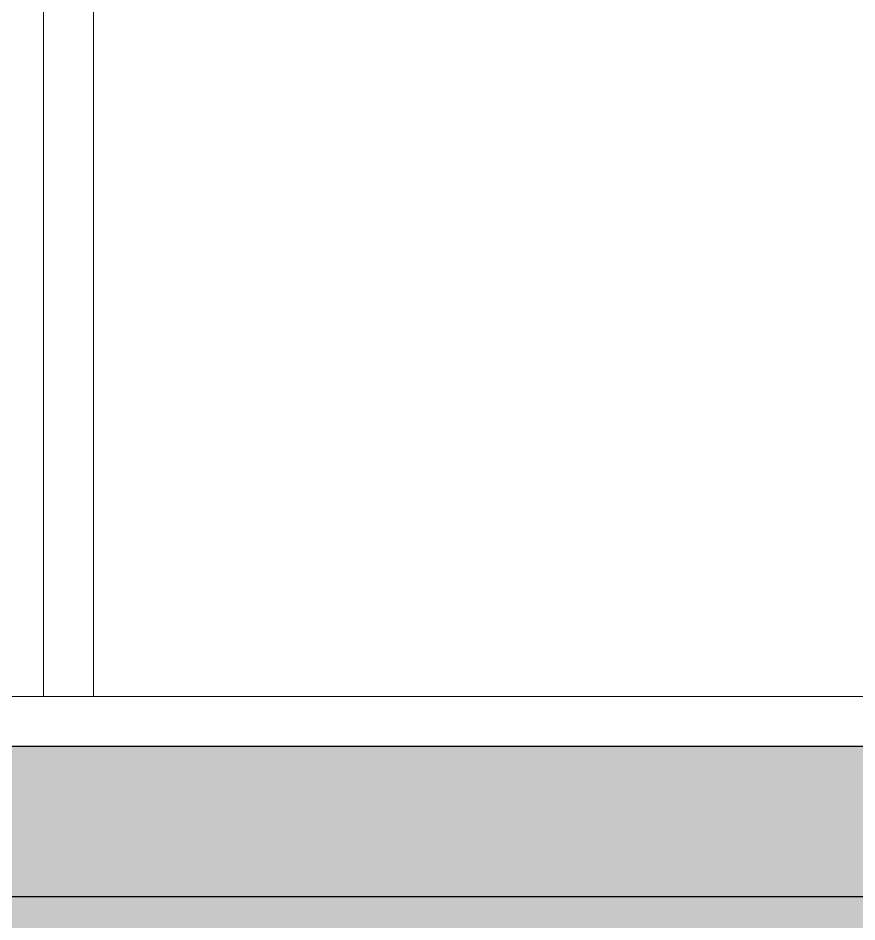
# Model space of a CAD drawing. Header units: inches. Extents: x -23445 to -52, y -314 to 853.
# Drawn here: x -18729.38 to -18695.8, y -7.02 to 29.18 of the extents above; entities that cross this region are included whole.
import ezdxf

# ---------------------------------------------------------------- set-up
doc = ezdxf.new("R2010")
doc.units = ezdxf.units.IN
doc.header["$MEASUREMENT"] = 0
doc.linetypes.add('Grid Line 1_2_', pattern=[0.875, 0.5, -0.125, 0.125, -0.125])
for name, color, linetype, lineweight in [('A-FLOR', 192, 'Continuous', 9), ('A-FLOR-LEVL', 51, 'Continuous', 9), ('A-FLOR-PATT', 8, 'Continuous', 25), ('A-GLAZ-CWMG', 51, 'Continuous', 9), ('C-TOPO', 7, 'Continuous', 9)]:
    doc.layers.add(name, color=color, linetype=linetype, lineweight=lineweight)

# ---------------------------------------------------------------- blocks, each defined once
blk = doc.blocks.new('Struct_Xcel_Sports Complex_rvt-2-Building Section - East_West looking South _ Fitness Center')
at = {"layer": 'A-FLOR-PATT', "lineweight": 9}
h = blk.add_hatch(dxfattribs=at)
h.set_pattern_fill('FP_34', style=0, pattern_type=2)
h.set_pattern_definition([(50, (-33524.074, 67.247), (55.0854, -4.81984), [5.76, -63.36]), (355, (-33524.074, 67.247), (-10.6557, 57.76853), [4.608, -50.688]), (100.451, (-33519.483, 66.846), (44.42947, 52.94866), [4.895, -53.848]), (46.184, (-33524.074, 82.61), (81.96444, -12.71212), [8.64, -95.04]), (96.636, (-33517.24, 81.55), (71.7815, 74.8124), [7.343, -80.772]), (351.184, (-33524.07, 82.61), (71.78195, 74.81243), [6.912, -76.032]), (21, (-33516.394, 78.767), (45.84207, -30.92146), [5.76, -63.36]), (326, (-33516.394, 78.767), (18.68706, 55.69148), [4.608, -50.688]), (71.451, (-33512.573, 76.19), (64.5289, 24.7701), [4.895, -53.848]), (37.5, (-33524.074, 67.247), (0.933895, 25.566816), [2.534, -47.539, 2.534, -48.922, -50.88]), (37.5, (-33524.074, 67.247), (0.933895, 25.566816), [-101.53, 2.534, -48.346]), (7.5, (-33524.074, 67.247), (20.20404, 30.2913), [2.534, -26.803, 2.534, -46.387, -19.392]), (7.5, (-33524.074, 67.247), (20.20404, 30.2913), [-78.259, 2.534, -16.858]), (327.5, (-33541.2, 67.247), (40.997785, -1.732403), [2.534, -16.666, 2.534, -57.37, -79.488]), (327.5, (-33541.2, 67.247), (40.997785, -1.732403), [-79.104, 2.534, -76.954]), (317.5, (-33548.88, 67.247), (44.78888, 7.68784), [2.534, -22.426, 2.534, -37.248, -56.448]), (317.5, (-33548.88, 67.247), (44.78888, 7.68784), [-64.742, 2.534, -53.914])])
h.paths.add_polyline_path([(-25189.865, -6.32), (-25174.515, -6), (-22066.14, -6), (-22066.14, 0), (-25174.515, 0), (-25189.865, -0.32), (-25287.665, -0.32), (-25303.015, 0), (-26272.89, 0), (-26272.89, -6), (-25303.015, -6), (-25287.665, -6.32), (-25241, -6.32)], flags=0)
at = {"layer": 'A-FLOR', "color": 250, "lineweight": 25}
for p, q in [((-25737.265, 0), (-26272.89, 0)), ((-26272.89, -6), (-25303.015, -6))]:
    blk.add_line(p, q, dxfattribs=at)
blk = doc.blocks.new('Rectangular Mullion - Exterior 2_ x 4_5_-1135280-Building Section - East_West looking South _ Fitness Center')
at = {"layer": 'A-GLAZ-CWMG'}
blk.add_line((-26161.828, 2), (-26128.015, 2), dxfattribs=at)
blk = doc.blocks.new('Rectangular Mullion - Exterior 2_ x 4_5_-V33-Building Section - East_West looking South _ Fitness Center')
at = {"layer": 'A-GLAZ-CWMG'}
for p, q in [((-26196.464, 2), (-26191.518, 2)), ((-26190.521, 2), (-26180.218, 2)), ((-26179.184, 2), (-26179.026, 2)), ((-26178.031, 2), (-26166.247, 2)), ((-26165.2, 2), (-26161.828, 2))]:
    blk.add_line(p, q, dxfattribs=at)
blk = doc.blocks.new('Rectangular Mullion - Exterior 2_ x 4_5_-1142343-Building Section - East_West looking South _ Fitness Center')
at = {"layer": 'A-GLAZ-CWMG'}
for p, q in [((-26162.828, 96), (-26162.828, 2)), ((-26160.828, 96), (-26160.828, 2)), ((-26160.828, 2), (-26162.828, 2))]:
    blk.add_line(p, q, dxfattribs=at)

msp = doc.modelspace()

# ---------------------------------------------------------------- hatches: boundary and pattern name
at = {"layer": 'C-TOPO'}
h = msp.add_hatch(dxfattribs=at)
h.set_pattern_fill('FP_13', color=256, style=0, pattern_type=2)
h.set_pattern_definition([(0, (-33524.074, 67.247), (48, 48), [48, -48]), (0, (-33524.074, 85.247), (48, 48), [48, -48]), (0, (-33524.074, 103.247), (48, 48), [48, -48]), (90, (-33518.074, 109.247), (-48, 48), [48, -48]), (90, (-33500.074, 109.247), (-48, 48), [48, -48]), (90, (-33482.074, 109.247), (-48, 48), [48, -48])])
h.paths.add_polyline_path([(-18929.50562, -79.828), (-14623.67762, -79.828), (-14623.67762, -48), (-14636.67762, -48), (-14636.67762, -36), (-14631.67762, -36), (-14631.67762, -6), (-17740.05262, -6), (-17755.90955, -6.33035), (-17853.2024, -6.3198), (-17872.67762, -6), (-17872.67762, -12), (-17953.80262, -12), (-17953.80262, -6), (-18221.05262, -6), (-18221.05262, -12), (-18302.80262, -12), (-18302.80262, -6), (-18838.42762, -6), (-18838.42762, -36), (-18835.42762, -36), (-18835.42762, -48), (-18853.42762, -48), (-18853.42762, -36), (-18852.42762, -35.97606), (-18852.42762, 0), (-18929.50562, 0), (-18929.50562, -6.95548)], flags=0)
h.paths.add_polyline_path([(-17806.53762, -0.3198), (-17755.40285, -0.3198), (-17740.05262, 0), (-17868.55262, 0), (-17853.2024, -0.3198)], flags=0)

# ---------------------------------------------------------------- linework, layer by layer
at = {"layer": 'A-FLOR-LEVL', "linetype": 'Grid Line 1_2_'}
msp.add_line((-19122.86105, 0), (-13634.10082, 0), dxfattribs=at)

# ---------------------------------------------------------------- block references
at = {"color": 90, "lineweight": 5}
msp.add_blockref('Struct_Xcel_Sports Complex_rvt-2-Building Section - East_West looking South _ Fitness Center', (7434.4626, 0), dxfattribs=at)
at = {"layer": 'A-GLAZ-CWMG'}
for name in ['Rectangular Mullion - Exterior 2_ x 4_5_-1142343-Building Section - East_West looking South _ Fitness Center', 'Rectangular Mullion - Exterior 2_ x 4_5_-V33-Building Section - East_West looking South _ Fitness Center', 'Rectangular Mullion - Exterior 2_ x 4_5_-1135280-Building Section - East_West looking South _ Fitness Center']:
    msp.add_blockref(name, (7434.4626, 0), dxfattribs=at)

doc.saveas('drawing.dxf')
